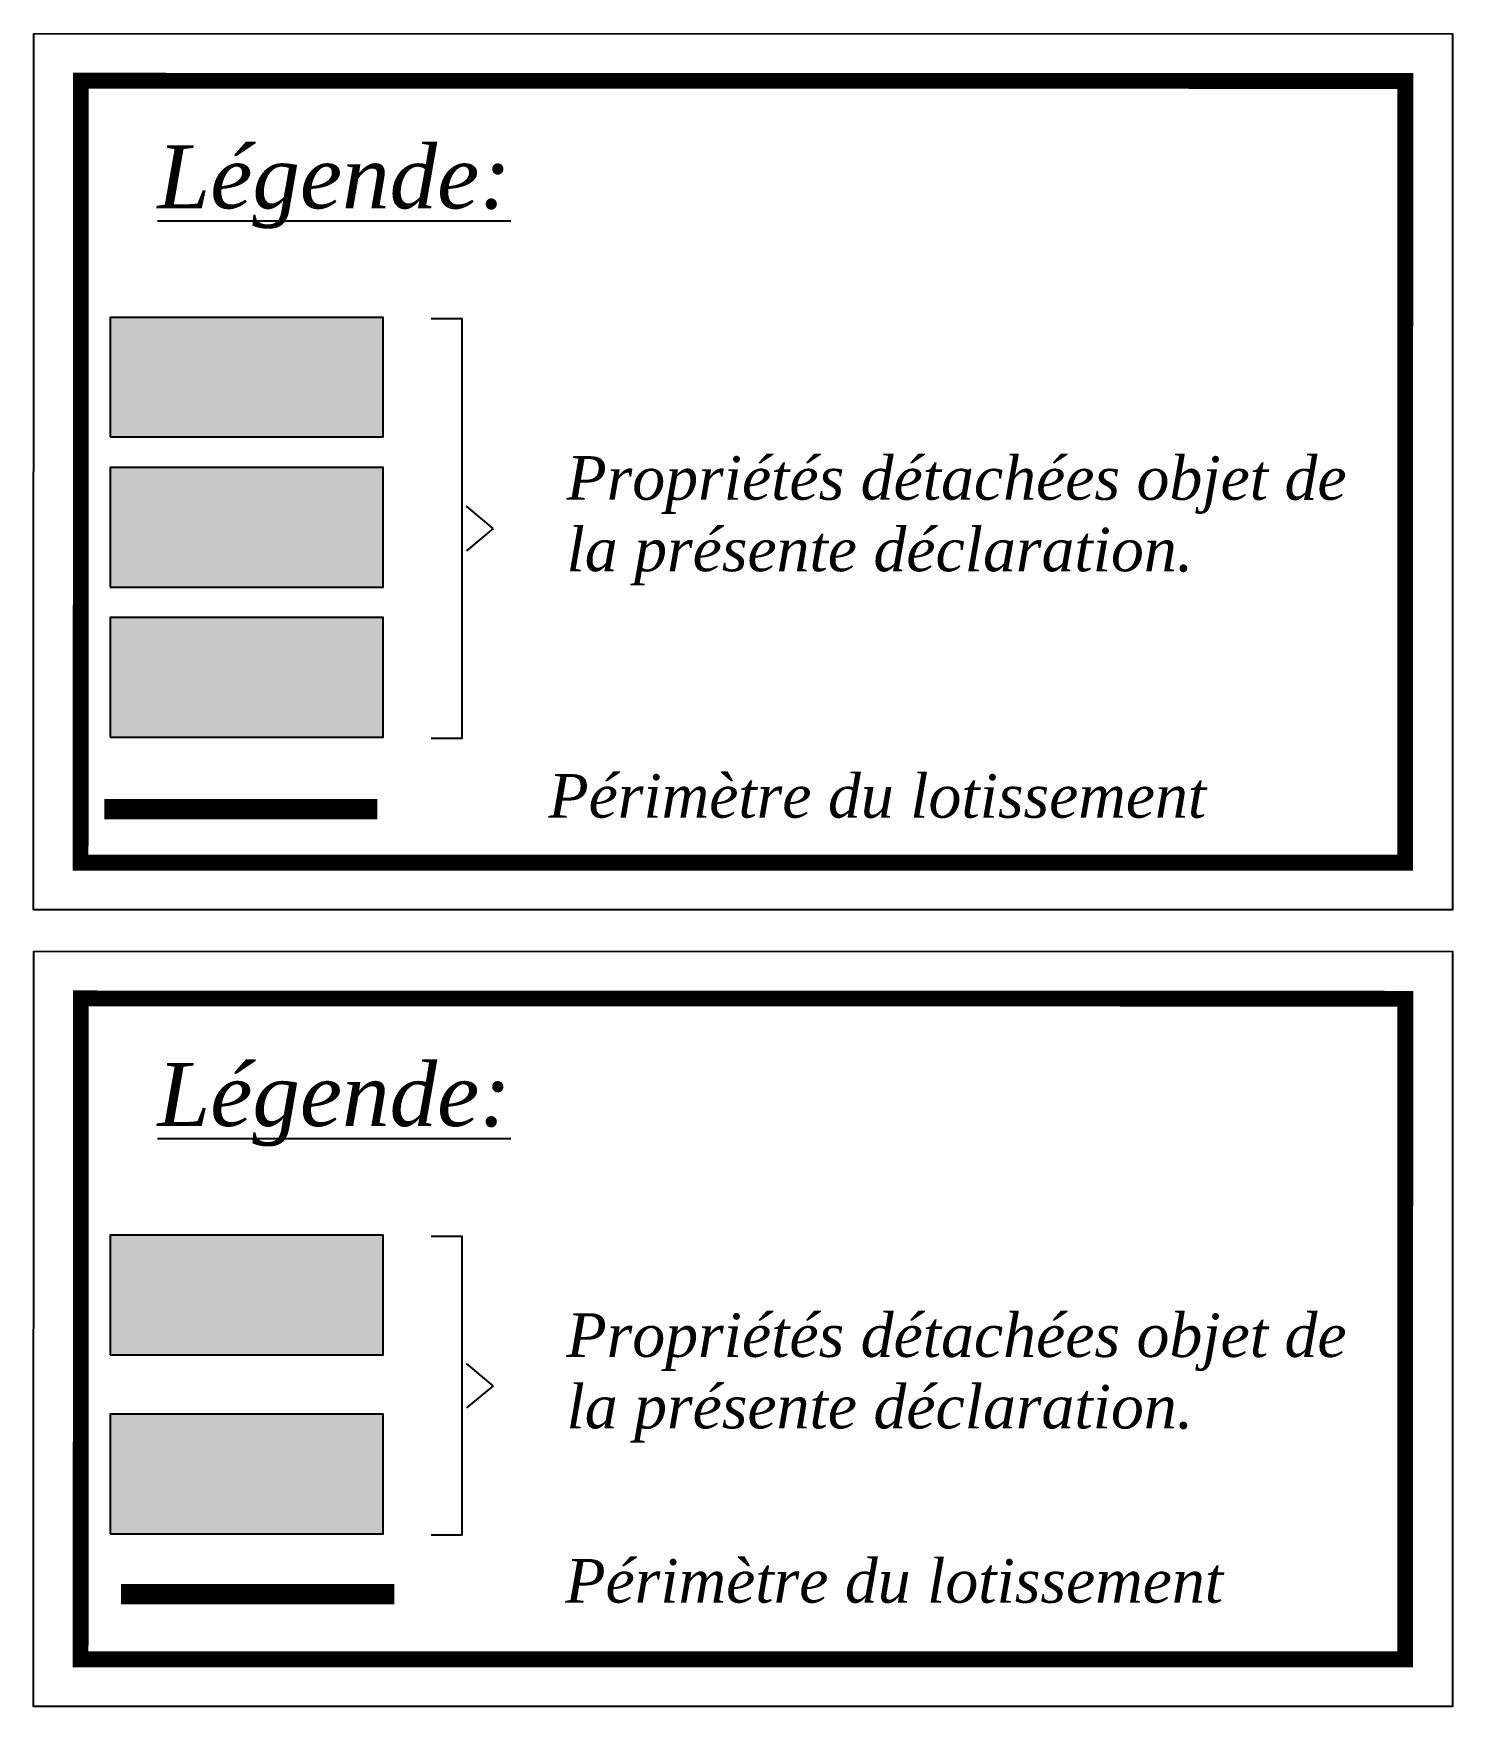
# Model space of a CAD drawing. Header units: millimetres. Extents: x -1573 to 210, y -360 to 557.
# Drawn here: x -898.6 to -828.2, y 264.9 to 347.9 of the extents above; entities that cross this region are included whole.
import ezdxf

# ---------------------------------------------------------------- set-up
doc = ezdxf.new("R2010")
doc.units = ezdxf.units.MM
doc.header["$LTSCALE"] = 2
doc.set_wipeout_variables(frame=1)
doc.linetypes.add('CACHE', pattern=[0.375, 0.25, -0.125])
for name, color, linetype in [('DP 10', 7, 'Continuous'), ('Légende Bornage', 7, 'Continuous'), ('Wipeout', 255, 'Continuous')]:
    doc.layers.add(name, color=color, linetype=linetype)
doc.styles.add('CARTOUCHE', font='timesi.ttf', dxfattribs={"height": 1})

msp = doc.modelspace()

# ---------------------------------------------------------------- wipeouts: each hides what was drawn before it
at = {"lineweight": 30}
for points in [[(-898.54, 347.871), (-828.177, 347.853), (-828.187, 304.426), (-898.551, 304.426)], [(-898.54, 302.38), (-828.177, 302.362), (-828.187, 264.935), (-898.551, 264.935)]]:
    msp.add_wipeout(points, dxfattribs=at).dxf.layer = 'Wipeout'

# ---------------------------------------------------------------- next in the draw order: hatches: boundary and pattern name
at = {"layer": 'Légende Bornage'}
for color, points in [(81, [(-881.205, 333.795), (-894.744, 333.795), (-894.744, 327.868), (-881.205, 327.868)]), (131, [(-881.205, 326.355), (-894.744, 326.355), (-894.744, 320.428), (-881.205, 320.428)]), (211, [(-881.205, 318.915), (-894.744, 318.915), (-894.744, 312.988), (-881.205, 312.988)]), (81, [(-881.205, 288.305), (-894.744, 288.305), (-894.744, 282.377), (-881.205, 282.377)]), (211, [(-881.205, 279.425), (-894.744, 279.425), (-894.744, 273.497), (-881.205, 273.497)])]:
    msp.add_hatch(color=color, dxfattribs=at).paths.add_polyline_path(points)

# ---------------------------------------------------------------- next in the draw order: linework, layer by layer
at = {"layer": 'DP 10', "color": 1, "linetype": 'CACHE', "lineweight": 30, "ltscale": 8, "const_width": 1, "flags": 128}
for points in [[(-895.04, 309.415), (-881.501, 309.415)], [(-894.201, 270.505), (-880.662, 270.505)]]:
    msp.add_lwpolyline(points, dxfattribs=at)
at = {"layer": 'Légende Bornage'}
for points in [[(-898.54, 347.871), (-828.177, 347.853), (-828.187, 304.426), (-898.551, 304.426)], [(-894.744, 327.868), (-881.205, 327.868), (-881.205, 333.795), (-894.744, 333.795)], [(-894.744, 320.428), (-881.205, 320.428), (-881.205, 326.355), (-894.744, 326.355)], [(-894.744, 312.988), (-881.205, 312.988), (-881.205, 318.915), (-894.744, 318.915)], [(-898.54, 302.38), (-828.177, 302.362), (-828.187, 264.935), (-898.551, 264.935)], [(-894.744, 282.377), (-881.205, 282.377), (-881.205, 288.305), (-894.744, 288.305)], [(-894.744, 273.497), (-881.205, 273.497), (-881.205, 279.425), (-894.744, 279.425)]]:
    msp.add_lwpolyline(points, close=True, dxfattribs=at)
at = {"layer": 'Légende Bornage', "const_width": 0.78}
for points in [[(-896.201, 345.53), (-830.517, 345.513), (-830.526, 306.766), (-896.211, 306.765)], [(-896.201, 300.04), (-830.517, 300.023), (-830.526, 267.276), (-896.211, 267.275)]]:
    msp.add_lwpolyline(points, close=True, dxfattribs=at)
at = {"layer": 'Légende Bornage', "flags": 128}
for points in [[(-878.822, 333.739), (-877.305, 333.739), (-877.305, 312.923), (-878.822, 312.923)], [(-875.753, 323.331), (-877.077, 324.436)], [(-875.753, 323.331), (-877.077, 322.226)], [(-878.822, 288.248), (-877.305, 288.248), (-877.305, 273.433), (-878.822, 273.433)], [(-875.753, 280.841), (-877.077, 281.946)], [(-875.753, 280.841), (-877.077, 279.736)]]:
    msp.add_lwpolyline(points, dxfattribs=at)

# ---------------------------------------------------------------- next in the draw order: texts
at = {"layer": 'Légende Bornage', "style": 'CARTOUCHE'}
for s, height, p in [('%%uLégende:', 3.11976, (-892.405, 339.202)), ('Propriétés détachées objet de ', 2.16, (-872.116, 324.758)), ('la présente déclaration.', 2.16, (-872.116, 321.215)), ('Périmètre du lotissement', 2.16, (-873.012, 308.998)), ('%%uLégende:', 3.11976, (-892.405, 293.712)), ('Propriétés détachées objet de ', 2.16, (-872.116, 282.268)), ('la présente déclaration.', 2.16, (-872.116, 278.725)), ('Périmètre du lotissement', 2.16, (-872.174, 270.087))]:
    msp.add_text(s, height=height, rotation=359.99083, dxfattribs=at).set_placement(p)

doc.saveas('drawing.dxf')
